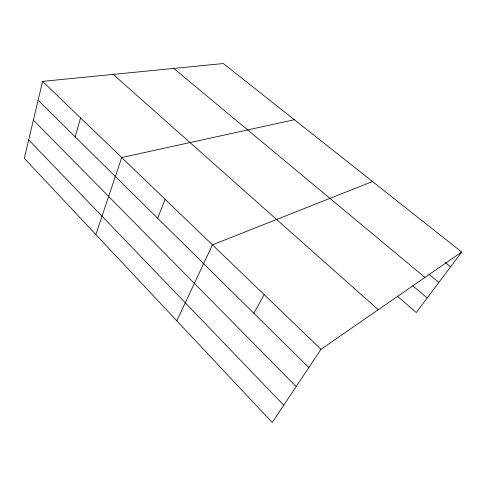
<?xml version="1.0" encoding="UTF-8"?>
<svg xmlns="http://www.w3.org/2000/svg" width="486" height="486" viewBox="0 0 486 486"><rect width="100%" height="100%" fill="white"/><g stroke="black" fill="none" stroke-linecap="round" stroke-linejoin="round"><path stroke-width="0.73" d="M42.592 81.369L24.3 158.321L272.233 422.468L320.997 349.312L461.7 252.046L223.305 63.532L42.592 81.369L320.997 349.312M75.19 136.852L80.548 117.904M95.845 234.544L121.719 157.525L294.352 119.714M157.64 218.257L165.149 199.321M176.825 320.821L212.455 244.853L372.525 181.527M253.832 313.227L264.19 294.644M461.7 252.046L416.259 312.522L397.433 296.253M445.34 262.568L450.601 266.82M428.925 274.226L438.858 282.445M173.739 68.423L424.952 277.451M412.766 285.768L427.194 297.979M113.238 74.394L378.254 309.728M38.102 100.238L308.847 367.544M33.376 120.145L296.168 386.564M28.68 139.877L283.733 405.221"/></g></svg>
